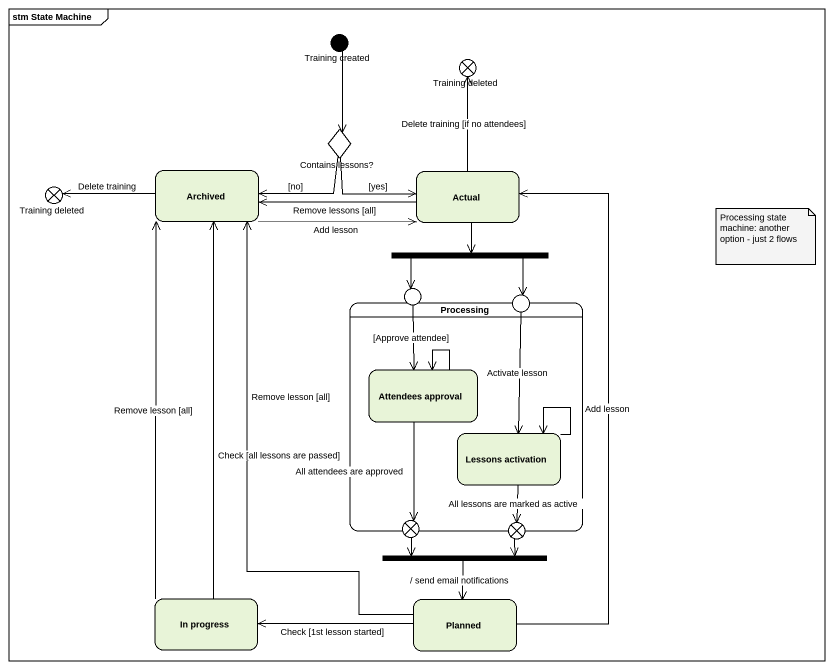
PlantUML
@startuml
mainframe stm State Machine
hide empty description
state "Training created" as Training_created <<start>>
state "Training deleted" as Training_deleted <<end>>
state "Contains lessons?" as Contains_lessons <<choice>>
state "Training deleted" as Training_deleted_2 <<end>>
state Archived
state Actual
state fork1 <<fork>>
state Processing {
  state "Attendees approval" as Attendees_approval
  state "Lessons activation" as Lessons_activation
}
state entry1 <<choice>>
state entry2 <<choice>>
state exit1 <<choice>>
state exit2 <<choice>>
state fork2 <<join>>
state "In progress" as In_progress
state Planned
Training_created --> Contains_lessons
Contains_lessons -left-> Archived : [no]
Contains_lessons -right-> Actual : [yes]
Archived -left-> Training_deleted_2 : Delete training
Archived -right-> Actual : Add lesson
Actual -up-> Training_deleted : Delete training [if no attendees]
Actual -left-> Archived : Remove lessons [all]
Actual --> fork1
fork1 --> entry1
fork1 --> entry2
entry1 --> Attendees_approval : [Approve attendee]
entry2 --> Lessons_activation : Activate lesson
Attendees_approval --> Attendees_approval
Attendees_approval --> exit1 : All attendees are approved
Lessons_activation --> Lessons_activation
Lessons_activation --> exit2 : All lessons are marked as active
exit1 -right-> fork2
exit2 -left-> fork2
fork2 --> Planned : / send email notifications
In_progress -up-> Archived : Check [all lessons are passed]
In_progress -up-> Archived : Remove lesson [all]
Planned -up-> Archived : Remove lesson [all]
Planned -up-> Actual : Add lesson
Planned -left-> In_progress : Check [1st lesson started]
note as N1
  Processing state machine: another option - just 2 flows
end note
@enduml
